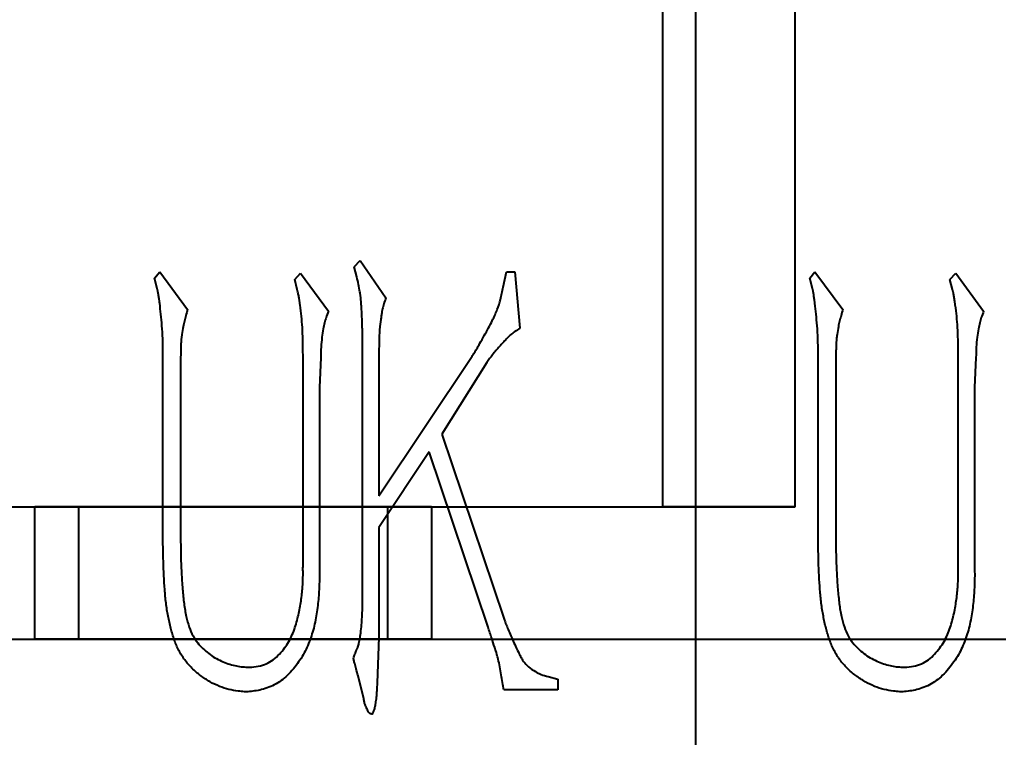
# Model space of a CAD drawing. Header units: millimetres. Extents: x 2 to 292, y 3 to 207.
# Drawn here: x 129.41 to 140.51, y 115.33 to 123.46 of the extents above; entities that cross this region are included whole.
import ezdxf

# ---------------------------------------------------------------- set-up
doc = ezdxf.new("R2010")
doc.units = ezdxf.units.MM
doc.layers.add('图框', color=7, linetype='Continuous')
doc.styles.add('SLDTEXTSTYLE2', font='TXT', dxfattribs={"width": 0.7})
doc.dimstyles.new('SLDDIMSTYLE0', dxfattribs={"dimtxt": 0.18, "dimasz": 4.08, "dimexe": 0, "dimexo": 0.0625, "dimgap": 0, "dimtad": 0, "dimtih": 1, "dimtoh": 1, "dimdec": 0, "dimrnd": 1e-09, "dimzin": 0, "dimdsep": 46, "dimtxsty": 'Standard', "dimsah": 1, "dimcen": 0.09, "dimadec": 0, "dimazin": 0, "dimtfac": 4.08, "dimtdec": 0, "dimtofl": 0, "dimtmove": 0, "dimatfit": 3, "dimfxl": 0, "dimfrac": 2, "dimtolj": 1, "dimtzin": 0, "dimarcsym": 0})
doc.dimstyles.new('SLDDIMSTYLE2', dxfattribs={"dimtxt": 3.5, "dimasz": 4.08, "dimexe": 0, "dimexo": 0.0625, "dimgap": 0.875, "dimtad": 0, "dimtih": 1, "dimtoh": 1, "dimlfac": 2, "dimrnd": 1e-09, "dimzin": 12, "dimdsep": 46, "dimtxsty": 'SLDTEXTSTYLE2', "dimsah": 1, "dimcen": 0.09, "dimadec": 0, "dimazin": 3, "dimtfac": 1, "dimtofl": 0, "dimtmove": 0, "dimatfit": 3, "dimfxl": 0, "dimfrac": 2, "dimtolj": 1, "dimtzin": 12, "dimarcsym": 0})

# ---------------------------------------------------------------- blocks, each defined once
blk = doc.blocks.new('_D_10')
at = {"layer": '图框'}
for p, q in [((137.083, 113.44), (137.083, 142.871)), ((126.583, 141.855), (137.083, 141.855))]:
    blk.add_line(p, q, dxfattribs=at)
blk.add_solid([(137.083, 141.855), (133.003, 142.363), (133.003, 141.347)], dxfattribs=at)
at = {"layer": '图框', "insert": (134.737, 142.871), "char_height": 3.5, "attachment_point": 1, "rotation": 90, "style": 'SLDTEXTSTYLE2'}
blk.add_mtext('178', dxfattribs=at)
blk = doc.blocks.new('_D_11')
at = {"layer": '图框'}
for p, q in [((144.083, 113.44), (144.083, 142.871)), ((137.083, 141.855), (144.083, 141.855))]:
    blk.add_line(p, q, dxfattribs=at)
blk.add_solid([(144.083, 141.855), (140.003, 142.363), (140.003, 141.347)], dxfattribs=at)
at = {"layer": '图框', "insert": (141.737, 142.871), "char_height": 3.5, "attachment_point": 1, "rotation": 90, "style": 'SLDTEXTSTYLE2'}
blk.add_mtext('192', dxfattribs=at)
blk = doc.blocks.new('_D_12')
at = {"layer": '图框'}
for p, q in [((154.583, 113.44), (154.583, 142.871)), ((144.083, 141.855), (154.583, 141.855))]:
    blk.add_line(p, q, dxfattribs=at)
blk.add_solid([(154.583, 141.855), (150.503, 142.363), (150.503, 141.347)], dxfattribs=at)
at = {"layer": '图框', "insert": (152.237, 142.871), "char_height": 3.5, "attachment_point": 1, "rotation": 90, "style": 'SLDTEXTSTYLE2'}
blk.add_mtext('213', dxfattribs=at)
blk = doc.blocks.new('_D_13')
at = {"layer": '图框'}
for p, q in [((161.583, 113.44), (161.583, 142.871)), ((154.583, 141.855), (161.583, 141.855))]:
    blk.add_line(p, q, dxfattribs=at)
blk.add_solid([(161.583, 141.855), (157.503, 142.363), (157.503, 141.347)], dxfattribs=at)
at = {"layer": '图框', "insert": (159.237, 142.871), "char_height": 3.5, "attachment_point": 1, "rotation": 90, "style": 'SLDTEXTSTYLE2'}
blk.add_mtext('227', dxfattribs=at)
blk = doc.blocks.new('_D_14')
at = {"layer": '图框'}
for p, q in [((172.083, 113.44), (172.083, 142.871)), ((161.583, 141.855), (172.083, 141.855))]:
    blk.add_line(p, q, dxfattribs=at)
blk.add_solid([(172.083, 141.855), (168.003, 142.363), (168.003, 141.347)], dxfattribs=at)
at = {"layer": '图框', "insert": (169.737, 142.871), "char_height": 3.5, "attachment_point": 1, "rotation": 90, "style": 'SLDTEXTSTYLE2'}
blk.add_mtext('248', dxfattribs=at)
blk = doc.blocks.new('_D_15')
at = {"layer": '图框'}
for p, q in [((179.083, 113.44), (179.083, 142.871)), ((172.083, 141.855), (179.083, 141.855))]:
    blk.add_line(p, q, dxfattribs=at)
blk.add_solid([(179.083, 141.855), (175.003, 142.363), (175.003, 141.347)], dxfattribs=at)
at = {"layer": '图框', "insert": (176.737, 142.871), "char_height": 3.5, "attachment_point": 1, "rotation": 90, "style": 'SLDTEXTSTYLE2'}
blk.add_mtext('262', dxfattribs=at)
blk = doc.blocks.new('_D_16')
at = {"layer": '图框'}
for p, q in [((189.583, 113.44), (189.583, 142.871)), ((179.083, 141.855), (189.583, 141.855))]:
    blk.add_line(p, q, dxfattribs=at)
blk.add_solid([(189.583, 141.855), (185.503, 142.363), (185.503, 141.347)], dxfattribs=at)
at = {"layer": '图框', "insert": (187.237, 142.871), "char_height": 3.5, "attachment_point": 1, "rotation": 90, "style": 'SLDTEXTSTYLE2'}
blk.add_mtext('283', dxfattribs=at)

msp = doc.modelspace()

# ---------------------------------------------------------------- linework, layer by layer
at = {"color": 7, "linetype": 'Continuous', "lineweight": 25}
for p, q in [((136.70808136, 117.94026728), (136.70808136, 127.44026728)), ((138.20808136, 117.94026728), (138.20808136, 127.44026728)), ((133.20725341, 120.66187392), (133.27224382, 120.73325683)), ((133.27224382, 120.73325683), (133.5662988, 120.30922104)), ((130.94217777, 120.5318931), (130.99971026, 120.60434143)), ((130.99971026, 120.60434143), (131.31613899, 120.17924021)), ((132.5317793, 120.51804269), (132.59676971, 120.5894256)), ((132.59676971, 120.5894256), (132.91319844, 120.15793188)), ((133.23601966, 120.54680893), (133.20725341, 120.66187392)), ((134.8970041, 120.43174394), (134.93322827, 120.60434143)), ((134.93322827, 120.60434143), (135.02698493, 120.60434143)), ((135.02698493, 120.60434143), (135.08451742, 119.96402607)), ((138.37452381, 120.5318931), (138.43205631, 120.60434143)), ((138.43205631, 120.60434143), (138.74848503, 120.17924021)), ((139.96412535, 120.51804269), (140.02911576, 120.5894256)), ((140.02911576, 120.5894256), (140.34554448, 120.15793188)), ((130.97094401, 120.41682811), (130.94217777, 120.5318931)), ((132.56054555, 120.4029777), (132.5317793, 120.51804269)), ((138.40329006, 120.41682811), (138.37452381, 120.5318931)), ((139.9928916, 120.4029777), (139.96412535, 120.51804269)), ((133.30101007, 117.02241089), (133.30101007, 119.82765274)), ((133.48745797, 119.72643817), (133.48745797, 118.06545372)), ((131.03593443, 117.64141793), (131.03593443, 119.68382151)), ((131.23729816, 119.59006485), (131.23729816, 117.62650209)), ((132.62553596, 117.82040791), (132.62553596, 119.66890567)), ((132.82689969, 119.63268151), (132.81198386, 119.29494445)), ((133.48745797, 118.06545372), (134.54435122, 119.64759734)), ((138.46828047, 117.64141793), (138.46828047, 119.68382151)), ((138.66964421, 119.59006485), (138.66964421, 117.62650209)), ((140.05788201, 117.82040791), (140.05788201, 119.66890567)), ((140.25924574, 119.63268151), (140.24432991, 119.29494445)), ((134.7105562, 119.57514901), (134.19915625, 118.76330158)), ((132.81198386, 119.29494445), (132.81198386, 117.58388543)), ((140.24432991, 119.29494445), (140.24432991, 117.58388543)), ((134.19915625, 118.76330158), (134.90446202, 116.67721592)), ((134.05532501, 118.56193785), (133.48745797, 117.70534292)), ((134.72440662, 116.57706676), (134.05532501, 118.56193785)), ((126.95808136, 117.94026728), (136.70808136, 117.94026728)), ((129.58308136, 117.94026728), (130.08308136, 117.94026728)), ((130.08308136, 117.94026728), (129.58308136, 117.94026728)), ((129.58308136, 116.44026728), (129.58308136, 117.94026728)), ((133.58308136, 117.94026728), (130.08308136, 117.94026728)), ((130.08308136, 116.44026728), (130.08308136, 117.94026728)), ((133.58308136, 117.94026728), (134.08308136, 117.94026728)), ((134.08308136, 117.94026728), (133.58308136, 117.94026728)), ((133.58308136, 117.94026728), (133.58308136, 116.44026728)), ((134.08308136, 117.94026728), (134.08308136, 116.44026728)), ((136.70808136, 117.94026728), (138.20808136, 117.94026728)), ((138.20808136, 117.94026728), (136.70808136, 117.94026728)), ((133.48745797, 117.70534292), (133.48745797, 116.46200177)), ((54.33308136, 116.44026728), (191.83308136, 116.44026728)), ((129.58308136, 116.44026728), (130.08308136, 116.44026728)), ((130.08308136, 116.44026728), (129.58308136, 116.44026728)), ((133.58308136, 116.44026728), (130.08308136, 116.44026728)), ((133.48745797, 116.46200177), (133.46614964, 115.94420932)), ((134.08308136, 116.44026728), (133.58308136, 116.44026728)), ((133.58308136, 116.44026728), (134.08308136, 116.44026728)), ((133.31486049, 115.76415392), (133.24987007, 116.02305014)), ((135.40733865, 116.01559223), (135.51601114, 115.98682598)), ((135.51601114, 115.98682598), (135.51601114, 115.86430307)), ((135.51601114, 115.86430307), (134.90446202, 115.86430307))]:
    msp.add_line(p, q, dxfattribs=at)
for points, knots in [([(133.30101007, 119.82765274), (133.30117168, 119.84718806), (133.30151849, 119.88911146), (133.29849754, 119.95620393), (133.2969108, 120.03222937), (133.29362431, 120.11391002), (133.29006375, 120.19423243), (133.28410439, 120.26589376), (133.27997162, 120.32580525), (133.2692164, 120.38964937), (133.25571873, 120.46225889), (133.24262869, 120.51844241), (133.23601966, 120.54680893)], [0, 0, 0, 0, 0.0809324544, 0.1736836047, 0.2782014883, 0.3960041647, 0.5124015164, 0.6112661131, 0.6939978743, 0.7610116978, 0.879337068, 1, 1, 1, 1]), ([(133.30101007, 119.82765274), (133.30117168, 119.84718806), (133.30151849, 119.88911146), (133.29849754, 119.95620393), (133.2969108, 120.03222937), (133.29362431, 120.11391002), (133.29006375, 120.19423243), (133.28410439, 120.26589376), (133.27997162, 120.32580525), (133.2692164, 120.38964937), (133.25571873, 120.46225889), (133.24262869, 120.51844241), (133.23601966, 120.54680893)], [0, 0, 0, 0, 0.0809324544, 0.1736836047, 0.2782014883, 0.3960041647, 0.5124015164, 0.6112661131, 0.6939978743, 0.7610116978, 0.879337068, 1, 1, 1, 1]), ([(131.03593443, 119.68382151), (131.03582414, 119.73853044), (131.0356163, 119.8416332), (131.02618465, 119.98868936), (131.01425378, 120.12184057), (131.00309191, 120.22521394), (130.99239662, 120.29995507), (130.98694658, 120.34674267), (130.97924282, 120.38470619), (130.97350799, 120.40690381), (130.97094401, 120.41682811)], [0, 0, 0, 0, 0.2225947378, 0.4194951099, 0.5994159073, 0.7666838434, 0.8425172659, 0.9066989348, 0.9582861715, 1, 1, 1, 1]), ([(131.03593443, 119.68382151), (131.03582414, 119.73853044), (131.0356163, 119.8416332), (131.02618465, 119.98868936), (131.01425378, 120.12184057), (131.00309191, 120.22521394), (130.99239662, 120.29995507), (130.98694658, 120.34674267), (130.97924282, 120.38470619), (130.97350799, 120.40690381), (130.97094401, 120.41682811)], [0, 0, 0, 0, 0.2225947378, 0.4194951099, 0.5994159073, 0.7666838434, 0.8425172659, 0.9066989348, 0.9582861715, 1, 1, 1, 1]), ([(132.62553596, 119.66890567), (132.62511455, 119.72431292), (132.62433903, 119.82627809), (132.61909926, 119.97019208), (132.60975942, 120.10074535), (132.59595518, 120.20388666), (132.58428094, 120.28150389), (132.57772987, 120.33081043), (132.56891114, 120.37008398), (132.5630717, 120.39304481), (132.56054555, 120.4029777)], [0, 0, 0, 0, 0.22505347445, 0.41416275347, 0.58487590964, 0.75646446129, 0.83663861591, 0.90375899266, 0.95836601937, 1, 1, 1, 1]), ([(132.62553596, 119.66890567), (132.62511455, 119.72431292), (132.62433903, 119.82627809), (132.61909926, 119.97019208), (132.60975942, 120.10074535), (132.59595518, 120.20388666), (132.58428094, 120.28150389), (132.57772987, 120.33081043), (132.56891114, 120.37008398), (132.5630717, 120.39304481), (132.56054555, 120.4029777)], [0, 0, 0, 0, 0.22505347445, 0.41416275347, 0.58487590964, 0.75646446129, 0.83663861591, 0.90375899266, 0.95836601937, 1, 1, 1, 1]), ([(134.54435122, 119.64759734), (134.55074901, 119.65789279), (134.56724087, 119.68443179), (134.59714102, 119.73298781), (134.6351972, 119.80106048), (134.6813204, 119.88185152), (134.72925711, 119.96651154), (134.77076434, 120.04562508), (134.80281812, 120.11451079), (134.83745447, 120.19392517), (134.87008841, 120.29844023), (134.88757075, 120.38502394), (134.8970041, 120.43174394)], [0, 0, 0, 0, 0.0420080696, 0.108285973, 0.1975895696, 0.3122344224, 0.4307000813, 0.5347403028, 0.6217326357, 0.6939704131, 0.8348684182, 1, 1, 1, 1]), ([(134.54435122, 119.64759734), (134.55074901, 119.65789279), (134.56724087, 119.68443179), (134.59714102, 119.73298781), (134.6351972, 119.80106048), (134.6813204, 119.88185152), (134.72925711, 119.96651154), (134.77076434, 120.04562508), (134.80281812, 120.11451079), (134.83745447, 120.19392517), (134.87008841, 120.29844023), (134.88757075, 120.38502394), (134.8970041, 120.43174394)], [0, 0, 0, 0, 0.0420080696, 0.108285973, 0.1975895696, 0.3122344224, 0.4307000813, 0.5347403028, 0.6217326357, 0.6939704131, 0.8348684182, 1, 1, 1, 1]), ([(138.46828047, 119.68382151), (138.46817019, 119.73853044), (138.46796235, 119.8416332), (138.45853069, 119.98868936), (138.44659982, 120.12184057), (138.43543796, 120.22521394), (138.42474267, 120.29995507), (138.41929263, 120.34674267), (138.41158887, 120.38470619), (138.40585404, 120.40690381), (138.40329006, 120.41682811)], [0, 0, 0, 0, 0.2225947378, 0.4194951099, 0.5994159073, 0.7666838434, 0.8425172659, 0.9066989348, 0.9582861715, 1, 1, 1, 1]), ([(138.46828047, 119.68382151), (138.46817019, 119.73853044), (138.46796235, 119.8416332), (138.45853069, 119.98868936), (138.44659982, 120.12184057), (138.43543796, 120.22521394), (138.42474267, 120.29995507), (138.41929263, 120.34674267), (138.41158887, 120.38470619), (138.40585404, 120.40690381), (138.40329006, 120.41682811)], [0, 0, 0, 0, 0.2225947378, 0.4194951099, 0.5994159073, 0.7666838434, 0.8425172659, 0.9066989348, 0.9582861715, 1, 1, 1, 1]), ([(140.05788201, 119.66890567), (140.0574606, 119.72431292), (140.05668508, 119.82627809), (140.05144531, 119.97019208), (140.04210547, 120.10074535), (140.02830122, 120.20388666), (140.01662699, 120.28150389), (140.01007592, 120.33081043), (140.00125719, 120.37008398), (139.99541775, 120.39304481), (139.9928916, 120.4029777)], [0, 0, 0, 0, 0.2250534744, 0.4141627535, 0.5848759096, 0.7564644613, 0.8366386159, 0.9037589927, 0.9583660194, 1, 1, 1, 1]), ([(140.05788201, 119.66890567), (140.0574606, 119.72431292), (140.05668508, 119.82627809), (140.05144531, 119.97019208), (140.04210547, 120.10074535), (140.02830122, 120.20388666), (140.01662699, 120.28150389), (140.01007592, 120.33081043), (140.00125719, 120.37008398), (139.99541775, 120.39304481), (139.9928916, 120.4029777)], [0, 0, 0, 0, 0.2250534744, 0.4141627535, 0.5848759096, 0.7564644613, 0.8366386159, 0.9037589927, 0.9583660194, 1, 1, 1, 1]), ([(133.5662988, 120.30922104), (133.55778402, 120.2859022), (133.54270868, 120.24461645), (133.52836447, 120.1931235), (133.52085906, 120.15230837), (133.51442824, 120.11471496), (133.50847724, 120.06736132), (133.49734888, 119.98885152), (133.48878243, 119.87399305), (133.48792032, 119.77794725), (133.48745797, 119.72643817)], [0, 0, 0, 0, 0.12592946359, 0.22295679084, 0.27066071198, 0.33641849788, 0.41642928165, 0.5127514347, 0.73869001549, 1, 1, 1, 1]), ([(133.5662988, 120.30922104), (133.55778402, 120.2859022), (133.54270868, 120.24461645), (133.52836447, 120.1931235), (133.52085906, 120.15230837), (133.51442824, 120.11471496), (133.50847724, 120.06736132), (133.49734888, 119.98885152), (133.48878243, 119.87399305), (133.48792032, 119.77794725), (133.48745797, 119.72643817)], [0, 0, 0, 0, 0.12592946359, 0.22295679084, 0.27066071198, 0.33641849788, 0.41642928165, 0.5127514347, 0.73869001549, 1, 1, 1, 1]), ([(131.31613899, 120.17924021), (131.30994827, 120.15503773), (131.29854716, 120.11046534), (131.27871689, 120.04556526), (131.26442717, 119.97491634), (131.25189701, 119.90645181), (131.24374357, 119.83596738), (131.23985362, 119.76626417), (131.23812018, 119.68276542), (131.23758474, 119.62238319), (131.23729816, 119.59006485)], [0, 0, 0, 0, 0.1254680343, 0.231067631, 0.3405719673, 0.4871926401, 0.5805596671, 0.6967185387, 0.8376748318, 1, 1, 1, 1]), ([(131.31613899, 120.17924021), (131.30994827, 120.15503773), (131.29854716, 120.11046534), (131.27871689, 120.04556526), (131.26442717, 119.97491634), (131.25189701, 119.90645181), (131.24374357, 119.83596738), (131.23985362, 119.76626417), (131.23812018, 119.68276542), (131.23758474, 119.62238319), (131.23729816, 119.59006485)], [0, 0, 0, 0, 0.1254680343, 0.231067631, 0.3405719673, 0.4871926401, 0.5805596671, 0.6967185387, 0.8376748318, 1, 1, 1, 1]), ([(132.91319844, 120.15793188), (132.90446866, 120.13385924), (132.8885381, 120.08993017), (132.86789063, 120.0233846), (132.85369401, 119.94866609), (132.83904011, 119.85790786), (132.82826961, 119.74940113), (132.82736684, 119.67248333), (132.82689969, 119.63268151)], [0, 0, 0, 0, 0.14349492421, 0.26185732941, 0.3898632657, 0.56914359465, 0.777049407, 1, 1, 1, 1]), ([(132.91319844, 120.15793188), (132.90446866, 120.13385924), (132.8885381, 120.08993017), (132.86789063, 120.0233846), (132.85369401, 119.94866609), (132.83904011, 119.85790786), (132.82826961, 119.74940113), (132.82736684, 119.67248333), (132.82689969, 119.63268151)], [0, 0, 0, 0, 0.14349492421, 0.26185732941, 0.3898632657, 0.56914359465, 0.777049407, 1, 1, 1, 1]), ([(138.74848503, 120.17924021), (138.74229432, 120.15503773), (138.73089321, 120.11046534), (138.71106294, 120.04556526), (138.69677322, 119.97491634), (138.68424306, 119.90645181), (138.67608962, 119.83596738), (138.67219967, 119.76626417), (138.67046623, 119.68276542), (138.66993079, 119.62238319), (138.66964421, 119.59006485)], [0, 0, 0, 0, 0.1254680343, 0.231067631, 0.3405719673, 0.4871926401, 0.5805596671, 0.6967185387, 0.8376748318, 1, 1, 1, 1]), ([(138.74848503, 120.17924021), (138.74229432, 120.15503773), (138.73089321, 120.11046534), (138.71106294, 120.04556526), (138.69677322, 119.97491634), (138.68424306, 119.90645181), (138.67608962, 119.83596738), (138.67219967, 119.76626417), (138.67046623, 119.68276542), (138.66993079, 119.62238319), (138.66964421, 119.59006485)], [0, 0, 0, 0, 0.1254680343, 0.231067631, 0.3405719673, 0.4871926401, 0.5805596671, 0.6967185387, 0.8376748318, 1, 1, 1, 1]), ([(140.34554448, 120.15793188), (140.33681471, 120.13385924), (140.32088415, 120.08993017), (140.30023668, 120.0233846), (140.28604006, 119.94866609), (140.27138616, 119.85790786), (140.26061565, 119.74940113), (140.25971289, 119.67248333), (140.25924574, 119.63268151)], [0, 0, 0, 0, 0.1434949242, 0.2618573294, 0.3898632657, 0.5691435947, 0.777049407, 1, 1, 1, 1]), ([(140.34554448, 120.15793188), (140.33681471, 120.13385924), (140.32088415, 120.08993017), (140.30023668, 120.0233846), (140.28604006, 119.94866609), (140.27138616, 119.85790786), (140.26061565, 119.74940113), (140.25971289, 119.67248333), (140.25924574, 119.63268151)], [0, 0, 0, 0, 0.1434949242, 0.2618573294, 0.3898632657, 0.5691435947, 0.777049407, 1, 1, 1, 1]), ([(135.08451742, 119.96402607), (135.06619994, 119.95224065), (135.03126499, 119.9297636), (134.99004715, 119.89744604), (134.95607714, 119.86879197), (134.92794656, 119.83788816), (134.89256849, 119.80115778), (134.84046707, 119.74306168), (134.77643388, 119.66896398), (134.73175538, 119.6053383), (134.7105562, 119.57514901)], [0, 0, 0, 0, 0.1202296498, 0.2293010095, 0.2890869192, 0.3653844439, 0.4597411261, 0.5708396182, 0.7963708605, 1, 1, 1, 1]), ([(135.08451742, 119.96402607), (135.06619994, 119.95224065), (135.03126499, 119.9297636), (134.99004715, 119.89744604), (134.95607714, 119.86879197), (134.92794656, 119.83788816), (134.89256849, 119.80115778), (134.84046707, 119.74306168), (134.77643388, 119.66896398), (134.73175538, 119.6053383), (134.7105562, 119.57514901)], [0, 0, 0, 0, 0.1202296498, 0.2293010095, 0.2890869192, 0.3653844439, 0.4597411261, 0.5708396182, 0.7963708605, 1, 1, 1, 1]), ([(131.99267851, 116.1231993), (132.02696406, 116.12341709), (132.09334485, 116.12383876), (132.18719156, 116.15005727), (132.27248759, 116.19015034), (132.34281245, 116.25192178), (132.40294887, 116.32130343), (132.45530394, 116.39455959), (132.49677845, 116.47130614), (132.53881568, 116.57695964), (132.57538363, 116.71178912), (132.6044948, 116.87206396), (132.62167636, 117.02449372), (132.62577507, 117.13602287), (132.62549439, 117.21276508), (132.62555165, 117.26426055), (132.62553054, 117.32747514), (132.62553779, 117.40276462), (132.62553535, 117.49012877), (132.62553615, 117.58956765), (132.6255359, 117.70108125), (132.62553594, 117.7792118), (132.62553596, 117.82040791)], [0, 0, 0, 0, 0.0507916422, 0.0983384819, 0.1437070306, 0.1898443856, 0.236268264, 0.280246389, 0.3235109359, 0.3657006832, 0.4491637143, 0.5308262131, 0.60790392, 0.6771699303, 0.6967193781, 0.7220808238, 0.753782631, 0.7907680727, 0.8340938758, 0.8837600404, 0.9387098395, 1, 1, 1, 1]), ([(131.99267851, 116.1231993), (132.02696406, 116.12341709), (132.09334485, 116.12383876), (132.18719156, 116.15005727), (132.27248759, 116.19015034), (132.34281245, 116.25192178), (132.40294887, 116.32130343), (132.45530394, 116.39455959), (132.49677845, 116.47130614), (132.53881568, 116.57695964), (132.57538363, 116.71178912), (132.6044948, 116.87206396), (132.62167636, 117.02449372), (132.62577507, 117.13602287), (132.62549439, 117.21276508), (132.62555165, 117.26426055), (132.62553054, 117.32747514), (132.62553779, 117.40276462), (132.62553535, 117.49012877), (132.62553615, 117.58956765), (132.6255359, 117.70108125), (132.62553594, 117.7792118), (132.62553596, 117.82040791)], [0, 0, 0, 0, 0.0507916422, 0.0983384819, 0.1437070306, 0.1898443856, 0.236268264, 0.280246389, 0.3235109359, 0.3657006832, 0.4491637143, 0.5308262131, 0.60790392, 0.6771699303, 0.6967193781, 0.7220808238, 0.753782631, 0.7907680727, 0.8340938758, 0.8837600404, 0.9387098395, 1, 1, 1, 1]), ([(139.42502456, 116.1231993), (139.45931011, 116.12341709), (139.52569089, 116.12383876), (139.61953761, 116.15005727), (139.70483363, 116.19015034), (139.7751585, 116.25192178), (139.83529492, 116.32130343), (139.88764999, 116.39455959), (139.9291245, 116.47130614), (139.97116173, 116.57695964), (140.00772967, 116.71178912), (140.03684085, 116.87206396), (140.05402241, 117.02449372), (140.05812112, 117.13602287), (140.05784044, 117.21276508), (140.0578977, 117.26426055), (140.05787659, 117.32747514), (140.05788384, 117.40276462), (140.0578814, 117.49012877), (140.0578822, 117.58956765), (140.05788195, 117.70108125), (140.05788199, 117.7792118), (140.05788201, 117.82040791)], [0, 0, 0, 0, 0.0507916422, 0.0983384819, 0.1437070306, 0.1898443856, 0.236268264, 0.280246389, 0.3235109359, 0.3657006832, 0.4491637143, 0.5308262131, 0.60790392, 0.6771699303, 0.6967193781, 0.7220808238, 0.753782631, 0.7907680727, 0.8340938758, 0.8837600404, 0.9387098395, 1, 1, 1, 1]), ([(139.42502456, 116.1231993), (139.45931011, 116.12341709), (139.52569089, 116.12383876), (139.61953761, 116.15005727), (139.70483363, 116.19015034), (139.7751585, 116.25192178), (139.83529492, 116.32130343), (139.88764999, 116.39455959), (139.9291245, 116.47130614), (139.97116173, 116.57695964), (140.00772967, 116.71178912), (140.03684085, 116.87206396), (140.05402241, 117.02449372), (140.05812112, 117.13602287), (140.05784044, 117.21276508), (140.0578977, 117.26426055), (140.05787659, 117.32747514), (140.05788384, 117.40276462), (140.0578814, 117.49012877), (140.0578822, 117.58956765), (140.05788195, 117.70108125), (140.05788199, 117.7792118), (140.05788201, 117.82040791)], [0, 0, 0, 0, 0.0507916422, 0.0983384819, 0.1437070306, 0.1898443856, 0.236268264, 0.280246389, 0.3235109359, 0.3657006832, 0.4491637143, 0.5308262131, 0.60790392, 0.6771699303, 0.6967193781, 0.7220808238, 0.753782631, 0.7907680727, 0.8340938758, 0.8837600404, 0.9387098395, 1, 1, 1, 1]), ([(131.89146394, 115.85045266), (131.8553591, 115.85578008), (131.78219469, 115.86657581), (131.67430073, 115.90330375), (131.56712429, 115.95627083), (131.46241853, 116.02452373), (131.36413305, 116.10614377), (131.28165758, 116.20366154), (131.21338735, 116.31207916), (131.16302011, 116.43332968), (131.12436584, 116.56370557), (131.09394793, 116.70234597), (131.06999635, 116.84882811), (131.0517402, 117.05546058), (131.03928543, 117.32056457), (131.03705472, 117.53415128), (131.03593443, 117.64141793)], [0, 0, 0, 0, 0.0496810053, 0.1006757609, 0.1546029367, 0.2123600475, 0.2707692086, 0.3281270344, 0.3857723801, 0.4447807072, 0.506517788, 0.5710190736, 0.6382127693, 0.7087571208, 0.8537331933, 1, 1, 1, 1]), ([(131.89146394, 115.85045266), (131.8553591, 115.85578008), (131.78219469, 115.86657581), (131.67430073, 115.90330375), (131.56712429, 115.95627083), (131.46241853, 116.02452373), (131.36413305, 116.10614377), (131.28165758, 116.20366154), (131.21338735, 116.31207916), (131.16302011, 116.43332968), (131.12436584, 116.56370557), (131.09394793, 116.70234597), (131.06999635, 116.84882811), (131.0517402, 117.05546058), (131.03928543, 117.32056457), (131.03705472, 117.53415128), (131.03593443, 117.64141793)], [0, 0, 0, 0, 0.0496810053, 0.1006757609, 0.1546029367, 0.2123600475, 0.2707692086, 0.3281270344, 0.3857723801, 0.4447807072, 0.506517788, 0.5710190736, 0.6382127693, 0.7087571208, 0.8537331933, 1, 1, 1, 1]), ([(131.23729816, 117.62650209), (131.23759198, 117.55085151), (131.23815219, 117.40661165), (131.24545794, 117.20016809), (131.25829589, 117.01435581), (131.27427656, 116.84885623), (131.29722364, 116.70436379), (131.33169652, 116.58170307), (131.3721228, 116.47833633), (131.42779754, 116.39746679), (131.4893011, 116.33241208), (131.55489887, 116.27661829), (131.62484591, 116.22831718), (131.69973132, 116.19033276), (131.77558717, 116.16090942), (131.85011172, 116.13953239), (131.92221116, 116.12579163), (131.969538, 116.12405059), (131.99267851, 116.1231993)], [0, 0, 0, 0, 0.1190544384, 0.2269962283, 0.3250362806, 0.4121286543, 0.4886695956, 0.5548486946, 0.6124604771, 0.6623764357, 0.7082484575, 0.7530490141, 0.7976959044, 0.8416908259, 0.8848686995, 0.9255584267, 0.9636017101, 1, 1, 1, 1]), ([(131.23729816, 117.62650209), (131.23759198, 117.55085151), (131.23815219, 117.40661165), (131.24545794, 117.20016809), (131.25829589, 117.01435581), (131.27427656, 116.84885623), (131.29722364, 116.70436379), (131.33169652, 116.58170307), (131.3721228, 116.47833633), (131.42779754, 116.39746679), (131.4893011, 116.33241208), (131.55489887, 116.27661829), (131.62484591, 116.22831718), (131.69973132, 116.19033276), (131.77558717, 116.16090942), (131.85011172, 116.13953239), (131.92221116, 116.12579163), (131.969538, 116.12405059), (131.99267851, 116.1231993)], [0, 0, 0, 0, 0.1190544384, 0.2269962283, 0.3250362806, 0.4121286543, 0.4886695956, 0.5548486946, 0.6124604771, 0.6623764357, 0.7082484575, 0.7530490141, 0.7976959044, 0.8416908259, 0.8848686995, 0.9255584267, 0.9636017101, 1, 1, 1, 1]), ([(132.81198386, 117.58388543), (132.8119795, 117.53949305), (132.81197118, 117.45496994), (132.81202664, 117.3352885), (132.81185262, 117.22945601), (132.81256158, 117.105833), (132.80741691, 116.95520752), (132.78824997, 116.77289282), (132.75685673, 116.58811563), (132.70972746, 116.43903617), (132.66176414, 116.32450244), (132.61720254, 116.2408463), (132.56141175, 116.1613108), (132.50181008, 116.08272578), (132.43325024, 116.01358732), (132.36011645, 115.95412394), (132.28093701, 115.9096603), (132.19895142, 115.87766552), (132.1169602, 115.85814352), (132.03821556, 115.84626779), (131.96302842, 115.84186095), (131.91487229, 115.84764236), (131.89146394, 115.85045266)], [0, 0, 0, 0, 0.0592198356, 0.112754567, 0.1596566767, 0.2003999236, 0.2776748884, 0.3605488114, 0.4448312671, 0.5272434933, 0.5684250879, 0.6103948668, 0.6533634998, 0.697906895, 0.7417929088, 0.7829308788, 0.8232421475, 0.8623925058, 0.8999660798, 0.9354094359, 0.9686029858, 1, 1, 1, 1]), ([(132.81198386, 117.58388543), (132.8119795, 117.53949305), (132.81197118, 117.45496994), (132.81202664, 117.3352885), (132.81185262, 117.22945601), (132.81256158, 117.105833), (132.80741691, 116.95520752), (132.78824997, 116.77289282), (132.75685673, 116.58811563), (132.70972746, 116.43903617), (132.66176414, 116.32450244), (132.61720254, 116.2408463), (132.56141175, 116.1613108), (132.50181008, 116.08272578), (132.43325024, 116.01358732), (132.36011645, 115.95412394), (132.28093701, 115.9096603), (132.19895142, 115.87766552), (132.1169602, 115.85814352), (132.03821556, 115.84626779), (131.96302842, 115.84186095), (131.91487229, 115.84764236), (131.89146394, 115.85045266)], [0, 0, 0, 0, 0.0592198356, 0.112754567, 0.1596566767, 0.2003999236, 0.2776748884, 0.3605488114, 0.4448312671, 0.5272434933, 0.5684250879, 0.6103948668, 0.6533634998, 0.697906895, 0.7417929088, 0.7829308788, 0.8232421475, 0.8623925058, 0.8999660798, 0.9354094359, 0.9686029858, 1, 1, 1, 1]), ([(139.32380999, 115.85045266), (139.28770515, 115.85578008), (139.21454074, 115.86657581), (139.10664678, 115.90330375), (138.99947033, 115.95627083), (138.89476457, 116.02452373), (138.79647909, 116.10614377), (138.71400362, 116.20366154), (138.6457334, 116.31207916), (138.59536616, 116.43332968), (138.55671189, 116.56370557), (138.52629398, 116.70234597), (138.50234239, 116.84882811), (138.48408625, 117.05546058), (138.47163147, 117.32056457), (138.46940077, 117.53415128), (138.46828047, 117.64141793)], [0, 0, 0, 0, 0.0496810053, 0.1006757609, 0.1546029367, 0.2123600475, 0.2707692086, 0.3281270344, 0.3857723801, 0.4447807072, 0.506517788, 0.5710190736, 0.6382127693, 0.7087571208, 0.8537331933, 1, 1, 1, 1]), ([(139.32380999, 115.85045266), (139.28770515, 115.85578008), (139.21454074, 115.86657581), (139.10664678, 115.90330375), (138.99947033, 115.95627083), (138.89476457, 116.02452373), (138.79647909, 116.10614377), (138.71400362, 116.20366154), (138.6457334, 116.31207916), (138.59536616, 116.43332968), (138.55671189, 116.56370557), (138.52629398, 116.70234597), (138.50234239, 116.84882811), (138.48408625, 117.05546058), (138.47163147, 117.32056457), (138.46940077, 117.53415128), (138.46828047, 117.64141793)], [0, 0, 0, 0, 0.0496810053, 0.1006757609, 0.1546029367, 0.2123600475, 0.2707692086, 0.3281270344, 0.3857723801, 0.4447807072, 0.506517788, 0.5710190736, 0.6382127693, 0.7087571208, 0.8537331933, 1, 1, 1, 1]), ([(138.66964421, 117.62650209), (138.66993803, 117.55085151), (138.67049824, 117.40661165), (138.67780399, 117.20016809), (138.69064193, 117.01435581), (138.70662261, 116.84885623), (138.72956969, 116.70436379), (138.76404257, 116.58170307), (138.80446885, 116.47833633), (138.86014359, 116.39746679), (138.92164715, 116.33241208), (138.98724492, 116.27661829), (139.05719195, 116.22831718), (139.13207737, 116.19033276), (139.20793322, 116.16090942), (139.28245777, 116.13953239), (139.35455721, 116.12579163), (139.40188405, 116.12405059), (139.42502456, 116.1231993)], [0, 0, 0, 0, 0.1190544384, 0.2269962283, 0.3250362806, 0.4121286543, 0.4886695956, 0.5548486946, 0.6124604771, 0.6623764357, 0.7082484575, 0.7530490141, 0.7976959044, 0.8416908259, 0.8848686995, 0.9255584267, 0.9636017101, 1, 1, 1, 1]), ([(138.66964421, 117.62650209), (138.66993803, 117.55085151), (138.67049824, 117.40661165), (138.67780399, 117.20016809), (138.69064193, 117.01435581), (138.70662261, 116.84885623), (138.72956969, 116.70436379), (138.76404257, 116.58170307), (138.80446885, 116.47833633), (138.86014359, 116.39746679), (138.92164715, 116.33241208), (138.98724492, 116.27661829), (139.05719195, 116.22831718), (139.13207737, 116.19033276), (139.20793322, 116.16090942), (139.28245777, 116.13953239), (139.35455721, 116.12579163), (139.40188405, 116.12405059), (139.42502456, 116.1231993)], [0, 0, 0, 0, 0.1190544384, 0.2269962283, 0.3250362806, 0.4121286543, 0.4886695956, 0.5548486946, 0.6124604771, 0.6623764357, 0.7082484575, 0.7530490141, 0.7976959044, 0.8416908259, 0.8848686995, 0.9255584267, 0.9636017101, 1, 1, 1, 1]), ([(140.24432991, 117.58388543), (140.24432554, 117.53949305), (140.24431723, 117.45496994), (140.24437269, 117.3352885), (140.24419867, 117.22945601), (140.24490763, 117.105833), (140.23976296, 116.95520752), (140.22059602, 116.77289282), (140.18920278, 116.58811563), (140.1420735, 116.43903617), (140.09411019, 116.32450244), (140.04954859, 116.2408463), (139.9937578, 116.1613108), (139.93415613, 116.08272578), (139.86559628, 116.01358732), (139.7924625, 115.95412394), (139.71328306, 115.9096603), (139.63129746, 115.87766552), (139.54930624, 115.85814352), (139.4705616, 115.84626779), (139.39537447, 115.84186095), (139.34721834, 115.84764236), (139.32380999, 115.85045266)], [0, 0, 0, 0, 0.0592198356, 0.112754567, 0.1596566767, 0.2003999236, 0.2776748884, 0.3605488114, 0.4448312671, 0.5272434933, 0.5684250879, 0.6103948668, 0.6533634998, 0.697906895, 0.7417929088, 0.7829308788, 0.8232421475, 0.8623925058, 0.8999660798, 0.9354094359, 0.9686029858, 1, 1, 1, 1]), ([(140.24432991, 117.58388543), (140.24432554, 117.53949305), (140.24431723, 117.45496994), (140.24437269, 117.3352885), (140.24419867, 117.22945601), (140.24490763, 117.105833), (140.23976296, 116.95520752), (140.22059602, 116.77289282), (140.18920278, 116.58811563), (140.1420735, 116.43903617), (140.09411019, 116.32450244), (140.04954859, 116.2408463), (139.9937578, 116.1613108), (139.93415613, 116.08272578), (139.86559628, 116.01358732), (139.7924625, 115.95412394), (139.71328306, 115.9096603), (139.63129746, 115.87766552), (139.54930624, 115.85814352), (139.4705616, 115.84626779), (139.39537447, 115.84186095), (139.34721834, 115.84764236), (139.32380999, 115.85045266)], [0, 0, 0, 0, 0.0592198356, 0.112754567, 0.1596566767, 0.2003999236, 0.2776748884, 0.3605488114, 0.4448312671, 0.5272434933, 0.5684250879, 0.6103948668, 0.6533634998, 0.697906895, 0.7417929088, 0.7829308788, 0.8232421475, 0.8623925058, 0.8999660798, 0.9354094359, 0.9686029858, 1, 1, 1, 1]), ([(133.24987007, 116.02305014), (133.24218173, 116.04960742), (133.22879523, 116.09584739), (133.21441478, 116.15564569), (133.20462048, 116.19427017), (133.19753045, 116.22315863), (133.20877286, 116.2554647), (133.22452425, 116.29821893), (133.2466553, 116.34629701), (133.26202755, 116.39894846), (133.27449385, 116.46015878), (133.28354089, 116.53644016), (133.29182121, 116.62205273), (133.29631814, 116.69777974), (133.29943815, 116.7663304), (133.29986576, 116.83561093), (133.30139922, 116.9229664), (133.30114766, 116.98725093), (133.30101007, 117.02241089)], [0, 0, 0, 0, 0.0814521474, 0.1418197366, 0.1806274724, 0.1997116502, 0.2276172481, 0.2779247802, 0.3356055358, 0.3825854172, 0.4391943733, 0.5193607452, 0.6086471448, 0.6924749126, 0.7427171808, 0.8107026473, 0.8964651568, 1, 1, 1, 1]), ([(133.24987007, 116.02305014), (133.24218173, 116.04960742), (133.22879523, 116.09584739), (133.21441478, 116.15564569), (133.20462048, 116.19427017), (133.19753045, 116.22315863), (133.20877286, 116.2554647), (133.22452425, 116.29821893), (133.2466553, 116.34629701), (133.26202755, 116.39894846), (133.27449385, 116.46015878), (133.28354089, 116.53644016), (133.29182121, 116.62205273), (133.29631814, 116.69777974), (133.29943815, 116.7663304), (133.29986576, 116.83561093), (133.30139922, 116.9229664), (133.30114766, 116.98725093), (133.30101007, 117.02241089)], [0, 0, 0, 0, 0.0814521474, 0.1418197366, 0.1806274724, 0.1997116502, 0.2276172481, 0.2779247802, 0.3356055358, 0.3825854172, 0.4391943733, 0.5193607452, 0.6086471448, 0.6924749126, 0.7427171808, 0.8107026473, 0.8964651568, 1, 1, 1, 1]), ([(134.90446202, 116.67721592), (134.90893041, 116.66331235), (134.91935323, 116.6308813), (134.94120473, 116.57718832), (134.96903933, 116.51083721), (135.00126167, 116.43656761), (135.03404857, 116.36222641), (135.06677297, 116.29810564), (135.09166559, 116.24501925), (135.12119406, 116.19130279), (135.16838522, 116.13439237), (135.24152053, 116.08195928), (135.3218915, 116.03788971), (135.37995982, 116.02273675), (135.40733865, 116.01559223)], [0, 0, 0, 0, 0.0501069338, 0.1168778713, 0.198823104, 0.2970908861, 0.394736858, 0.4775925712, 0.5440959779, 0.595951351, 0.6877147299, 0.7947319088, 0.9032174588, 1, 1, 1, 1]), ([(134.90446202, 116.67721592), (134.90893041, 116.66331235), (134.91935323, 116.6308813), (134.94120473, 116.57718832), (134.96903933, 116.51083721), (135.00126167, 116.43656761), (135.03404857, 116.36222641), (135.06677297, 116.29810564), (135.09166559, 116.24501925), (135.12119406, 116.19130279), (135.16838522, 116.13439237), (135.24152053, 116.08195928), (135.3218915, 116.03788971), (135.37995982, 116.02273675), (135.40733865, 116.01559223)], [0, 0, 0, 0, 0.0501069338, 0.1168778713, 0.198823104, 0.2970908861, 0.394736858, 0.4775925712, 0.5440959779, 0.595951351, 0.6877147299, 0.7947319088, 0.9032174588, 1, 1, 1, 1]), ([(134.90446202, 115.86430307), (134.89940056, 115.89198866), (134.88890003, 115.94942535), (134.87464929, 116.03731661), (134.8597352, 116.12610566), (134.84256061, 116.20281236), (134.82254094, 116.27554894), (134.79735517, 116.35408817), (134.76469734, 116.45766779), (134.73877019, 116.53450123), (134.72440662, 116.57706676)], [0, 0, 0, 0, 0.1146138214, 0.2377784691, 0.362613165, 0.4812094332, 0.5576992119, 0.669775484, 0.8170564246, 1, 1, 1, 1]), ([(134.90446202, 115.86430307), (134.89940056, 115.89198866), (134.88890003, 115.94942535), (134.87464929, 116.03731661), (134.8597352, 116.12610566), (134.84256061, 116.20281236), (134.82254094, 116.27554894), (134.79735517, 116.35408817), (134.76469734, 116.45766779), (134.73877019, 116.53450123), (134.72440662, 116.57706676)], [0, 0, 0, 0, 0.1146138214, 0.2377784691, 0.362613165, 0.4812094332, 0.5576992119, 0.669775484, 0.8170564246, 1, 1, 1, 1]), ([(133.46614964, 115.94420932), (133.46494242, 115.91400823), (133.46271019, 115.85816475), (133.45658929, 115.78104083), (133.44800143, 115.71731185), (133.43929089, 115.66697846), (133.42798715, 115.6293225), (133.42056972, 115.60634298), (133.41166588, 115.58854912), (133.40377936, 115.59080647), (133.40115923, 115.59155643)], [0, 0, 0, 0, 0.2453535374, 0.4536722589, 0.6282025378, 0.7661808383, 0.8711353202, 0.9386321429, 0.9796118391, 1, 1, 1, 1]), ([(133.46614964, 115.94420932), (133.46494242, 115.91400823), (133.46271019, 115.85816475), (133.45658929, 115.78104083), (133.44800143, 115.71731185), (133.43929089, 115.66697846), (133.42798715, 115.6293225), (133.42056972, 115.60634298), (133.41166588, 115.58854912), (133.40377936, 115.59080647), (133.40115923, 115.59155643)], [0, 0, 0, 0, 0.2453535374, 0.4536722589, 0.6282025378, 0.7661808383, 0.8711353202, 0.9386321429, 0.9796118391, 1, 1, 1, 1]), ([(133.40115923, 115.59155643), (133.3979338, 115.59252381), (133.38998507, 115.59490781), (133.3739379, 115.60393029), (133.35722062, 115.63276674), (133.33847583, 115.67421451), (133.32101605, 115.72053385), (133.31662568, 115.75164526), (133.31486049, 115.76415392)], [0, 0, 0, 0, 0.0503113184, 0.1239868194, 0.2682515944, 0.5316062373, 0.8116775973, 1, 1, 1, 1]), ([(133.40115923, 115.59155643), (133.3979338, 115.59252381), (133.38998507, 115.59490781), (133.3739379, 115.60393029), (133.35722062, 115.63276674), (133.33847583, 115.67421451), (133.32101605, 115.72053385), (133.31662568, 115.75164526), (133.31486049, 115.76415392)], [0, 0, 0, 0, 0.0503113184, 0.1239868194, 0.2682515944, 0.5316062373, 0.8116775973, 1, 1, 1, 1])]:
    msp.add_open_spline(points, degree=3, knots=knots, dxfattribs=at)

# ---------------------------------------------------------------- dimensions: what is measured, and where the dimension line sits
at = {"layer": '图框'}
for feature_location, picture, middle in [((137.08308136, 111.94026728), '_D_10', (137.08308136, 145.17064021)), ((144.08308136, 111.94026728), '_D_11', (144.08308136, 145.17307096)), ((154.58308136, 111.94026728), '_D_12', (154.58308136, 145.17550125)), ((161.58308136, 111.94026728), '_D_13', (161.58308136, 145.17307073)), ((172.08308136, 111.94026728), '_D_14', (172.08308136, 145.17307073)), ((179.08308136, 111.94026728), '_D_15', (179.08308136, 145.17307096)), ((189.58308136, 111.94026728), '_D_16', (189.58308136, 145.17307096))]:
    dim = msp.add_ordinate_dim(feature_location=feature_location, offset=(0, 30.93106742), dtype=1, origin=(48.08308136, 127.44026728), dimstyle='SLDDIMSTYLE2', dxfattribs=at)
    dim.commit()
    dim.dimension.update_dxf_attribs({"geometry": picture, "text_midpoint": middle})

# ---------------------------------------------------------------- leaders
msp.add_leader([(119.08196042, 115.63417309), (145.76168224, 98.15420572)], dimstyle='SLDDIMSTYLE0', dxfattribs=at)

doc.saveas('drawing.dxf')
